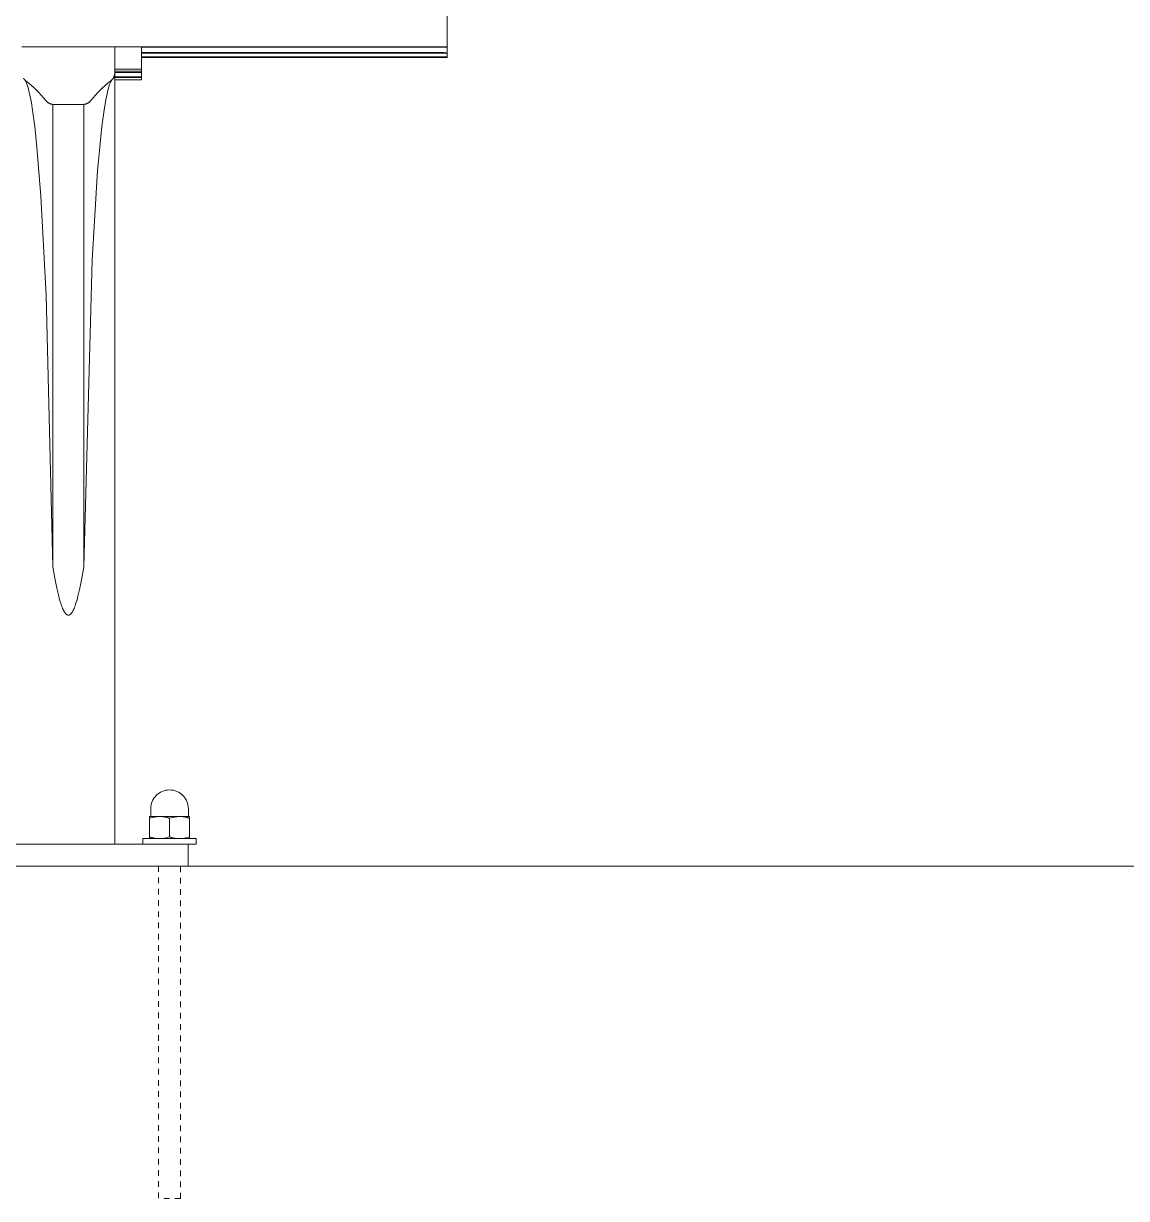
# Model space of a CAD drawing. Header units: inches. Extents: x -1 to 175, y 3 to 130.
# Drawn here: x 67.57 to 87.18, y 88.17 to 109.06 of the extents above; entities that cross this region are included whole.
import ezdxf

# ---------------------------------------------------------------- set-up
doc = ezdxf.new("R2010")
doc.units = ezdxf.units.IN
doc.linetypes.add('HIDDEN', pattern=[1.905, 1.27, -0.635])
doc.layers.add('ZANO_R', color=7, linetype='Continuous', lineweight=0)
doc.layers.add('ZANO_R_przerywana', color=250, linetype='HIDDEN', lineweight=0)

msp = doc.modelspace()

# ---------------------------------------------------------------- linework, layer by layer
at = {"layer": 'ZANO_R'}
for p, q in [((75.104, 110.01747), (75.104, 108.63952)), ((67.54496, 108.63952), (69.1985, 108.63952)), ((69.1985, 108.44197), (69.1985, 108.63952)), ((74.90715, 108.63952), (69.1985, 108.63952)), ((69.67094, 108.6395), (69.67094, 108.44267)), ((74.90715, 108.63769), (69.67094, 108.63769)), ((74.90715, 108.63952), (75.104, 108.63952)), ((74.90715, 108.63769), (74.9564, 108.6384)), ((74.9564, 108.6384), (75.00565, 108.63768)), ((75.00565, 108.63768), (75.05487, 108.63554)), ((75.05487, 108.63554), (75.104, 108.63197)), ((75.104, 108.63952), (75.104, 108.6321)), ((75.104, 108.63197), (75.104, 108.5463)), ((69.1985, 108.18844), (69.1985, 108.44197)), ((74.90715, 108.54059), (69.67094, 108.54059)), ((74.90715, 108.5276), (69.67094, 108.5276)), ((74.90715, 108.46567), (69.67094, 108.46567)), ((74.90715, 108.45208), (69.67094, 108.45208)), ((69.67094, 108.44267), (69.67094, 108.24585)), ((74.9564, 108.53988), (74.90715, 108.54059)), ((74.90715, 108.5276), (74.97279, 108.528)), ((74.97279, 108.46527), (74.90715, 108.46567)), ((74.90715, 108.45208), (75.104, 108.45208)), ((75.00565, 108.5406), (74.9564, 108.53988)), ((74.97279, 108.528), (75.03842, 108.52679)), ((75.03842, 108.46648), (74.97279, 108.46527)), ((75.05487, 108.54274), (75.00565, 108.5406)), ((75.03842, 108.52679), (75.104, 108.52395)), ((75.104, 108.46931), (75.03842, 108.46648)), ((75.104, 108.5463), (75.05487, 108.54274)), ((75.104, 108.54618), (75.104, 108.52404)), ((75.104, 108.52395), (75.104, 108.46931)), ((75.104, 108.46923), (75.104, 108.45208)), ((69.1985, 108.24582), (69.67094, 108.24582)), ((69.67094, 108.24585), (69.67094, 108.21099)), ((67.57655, 108.08147), (67.57467, 108.08445)), ((67.57655, 108.08147), (67.57697, 108.08083)), ((67.57909, 108.07765), (67.57697, 108.08083)), ((67.57909, 108.07765), (67.57966, 108.07682)), ((67.58103, 108.07485), (67.57966, 108.07682)), ((67.58103, 108.07485), (67.58157, 108.07409)), ((67.58392, 108.07088), (67.58157, 108.07409)), ((67.58632, 108.06771), (67.58392, 108.07088)), ((67.58632, 108.06771), (67.58663, 108.06732)), ((67.59068, 108.06229), (67.58663, 108.06732)), ((67.59068, 108.06229), (67.59154, 108.06127)), ((67.59272, 108.0599), (67.59154, 108.06127)), ((67.59272, 108.0599), (67.59348, 108.05902)), ((67.59456, 108.05779), (67.59348, 108.05902)), ((67.59456, 108.05779), (67.59539, 108.05686)), ((67.59613, 108.05603), (67.59539, 108.05686)), ((67.59614, 108.05604), (67.59628, 108.05588)), ((67.59783, 108.05418), (67.59627, 108.05588)), ((67.59784, 108.05419), (67.59817, 108.05383)), ((67.59861, 108.05335), (67.59817, 108.05383)), ((67.59862, 108.05336), (67.60077, 108.05111)), ((67.60147, 108.05039), (67.60077, 108.0511)), ((67.60147, 108.0504), (67.60156, 108.0503)), ((67.60335, 108.04851), (67.60156, 108.0503)), ((67.60335, 108.04851), (67.60785, 108.0442)), ((67.60631, 108.04564), (67.60923, 108.0403)), ((67.60785, 108.0442), (67.61247, 108.04004)), ((67.60923, 108.0403), (67.61203, 108.0349)), ((67.61203, 108.0349), (67.61733, 108.02395)), ((67.61247, 108.04004), (67.61723, 108.03602)), ((67.61723, 108.03602), (67.62211, 108.03216)), ((67.61733, 108.02395), (67.62328, 108.0105)), ((67.66996, 107.99432), (67.62211, 108.03216)), ((67.62328, 108.0105), (67.62883, 107.99688)), ((69.12134, 108.03216), (69.07349, 107.99432)), ((69.11525, 107.99848), (69.12017, 108.01052)), ((69.12017, 108.01052), (69.12542, 108.02243)), ((69.12134, 108.03216), (69.12622, 108.03602)), ((69.12542, 108.02243), (69.12818, 108.02831)), ((69.12622, 108.03602), (69.13098, 108.04004)), ((69.12818, 108.02831), (69.13105, 108.03415)), ((69.13098, 108.04004), (69.1356, 108.0442)), ((69.13105, 108.03415), (69.13403, 108.03992)), ((69.13403, 108.03992), (69.13714, 108.04564)), ((69.1356, 108.0442), (69.1401, 108.04851)), ((69.1401, 108.04851), (69.14483, 108.05335)), ((69.14483, 108.05335), (69.14938, 108.05835)), ((69.14938, 108.05835), (69.15377, 108.0635)), ((69.15377, 108.0635), (69.15797, 108.06881)), ((69.15797, 108.06881), (69.16199, 108.07425)), ((69.16199, 108.07425), (69.16582, 108.07983)), ((69.16582, 108.07983), (69.16946, 108.08554)), ((69.16946, 108.08554), (69.1729, 108.09137)), ((69.16997, 108.08637), (69.17122, 108.08723)), ((69.17122, 108.08723), (69.1725, 108.08805)), ((69.17787, 108.0909), (69.17226, 108.09025)), ((69.1725, 108.08805), (69.17381, 108.08883)), ((69.1729, 108.09137), (69.17613, 108.09731)), ((69.17381, 108.08883), (69.17514, 108.08956)), ((69.17514, 108.08956), (69.17649, 108.09025)), ((69.17613, 108.09731), (69.17916, 108.10336)), ((69.17649, 108.09025), (69.17787, 108.0909)), ((69.17787, 108.0909), (69.1985, 108.0932)), ((69.17916, 108.10336), (69.18198, 108.10951)), ((69.18198, 108.10951), (69.18459, 108.11576)), ((69.18459, 108.11576), (69.18698, 108.12209)), ((69.18698, 108.12209), (69.18915, 108.1285)), ((69.18915, 108.1285), (69.1911, 108.13498)), ((69.1911, 108.13498), (69.19282, 108.14152)), ((69.19282, 108.14152), (69.19432, 108.14812)), ((69.19432, 108.14812), (69.19559, 108.15477)), ((69.19559, 108.15477), (69.19664, 108.16145)), ((69.19664, 108.16145), (69.19745, 108.16817)), ((69.19745, 108.16817), (69.19803, 108.17491)), ((69.19803, 108.17491), (69.19838, 108.18167)), ((69.19838, 108.18167), (69.1985, 108.18844)), ((69.1985, 108.21094), (69.67094, 108.21094)), ((69.1985, 108.18809), (69.67094, 108.18809)), ((69.1985, 108.0932), (69.1985, 108.18411)), ((69.1985, 108.18277), (69.1985, 108.18329)), ((69.1985, 108.16939), (69.1985, 108.17088)), ((69.1985, 108.10989), (69.67094, 108.10989)), ((69.1985, 108.09531), (69.67094, 108.09531)), ((69.1985, 107.98662), (69.1985, 108.0932)), ((69.1985, 108.05838), (69.67094, 108.05838)), ((69.67094, 108.18814), (69.67094, 108.21099)), ((69.67094, 108.10994), (69.67094, 108.18814)), ((69.67094, 108.10994), (69.67094, 108.09536)), ((69.67094, 108.09536), (69.67094, 108.05843)), ((67.62883, 107.99688), (67.63477, 107.98115)), ((67.63477, 107.98115), (67.64034, 107.9653)), ((67.64034, 107.9653), (67.65058, 107.93327)), ((67.65058, 107.93327), (67.66184, 107.89385)), ((67.66184, 107.89385), (67.67205, 107.85414)), ((67.71662, 107.95501), (67.66996, 107.99432)), ((67.67205, 107.85414), (67.68324, 107.80613)), ((67.68324, 107.80613), (67.70399, 107.70465)), ((67.76203, 107.91428), (67.71662, 107.95501)), ((67.80617, 107.87216), (67.76203, 107.91428)), ((67.84897, 107.82869), (67.80617, 107.87216)), ((67.89041, 107.78392), (67.84897, 107.82869)), ((68.89448, 107.82869), (68.85304, 107.78392)), ((68.93729, 107.87216), (68.89448, 107.82869)), ((68.98142, 107.91428), (68.93729, 107.87216)), ((69.02683, 107.95501), (68.98142, 107.91428)), ((69.07349, 107.99432), (69.02683, 107.95501)), ((69.03821, 107.69796), (69.05985, 107.8045)), ((69.05985, 107.8045), (69.07062, 107.85092)), ((69.07062, 107.85092), (69.08121, 107.89235)), ((69.08121, 107.89235), (69.09293, 107.93346)), ((69.09293, 107.93346), (69.09907, 107.95311)), ((69.09907, 107.95311), (69.10563, 107.97263)), ((69.10563, 107.97263), (69.11031, 107.9856)), ((69.11031, 107.9856), (69.11525, 107.99848)), ((69.1985, 107.96628), (69.1985, 107.98662)), ((69.1985, 107.93239), (69.1985, 107.96628)), ((69.1985, 107.91036), (69.1985, 107.93239)), ((69.1985, 107.88192), (69.1985, 107.91036)), ((69.1985, 107.85783), (69.1985, 107.88192)), ((69.1985, 107.83133), (69.1985, 107.85783)), ((69.1985, 107.80835), (69.1985, 107.83133)), ((69.1985, 107.77526), (69.1985, 107.80835)), ((67.70399, 107.70465), (67.71489, 107.64464)), ((67.71489, 107.64464), (67.73554, 107.51772)), ((67.93044, 107.73788), (67.89041, 107.78392)), ((67.96902, 107.69063), (67.93044, 107.73788)), ((67.96902, 107.69063), (67.97335, 107.68535)), ((67.97335, 107.68535), (67.97786, 107.68022)), ((67.97786, 107.68022), (67.98254, 107.67525)), ((67.98254, 107.67525), (67.98739, 107.67045)), ((67.98739, 107.67045), (67.99241, 107.66582)), ((67.99241, 107.66582), (67.99758, 107.66137)), ((67.99758, 107.66137), (68.0029, 107.6571)), ((68.0029, 107.6571), (68.00837, 107.65301)), ((68.00837, 107.65301), (68.01398, 107.64912)), ((68.01398, 107.64912), (68.01972, 107.64543)), ((68.01972, 107.64543), (68.02558, 107.64193)), ((68.02558, 107.64193), (68.03156, 107.63864)), ((68.03156, 107.63864), (68.03765, 107.63556)), ((68.03765, 107.63556), (68.04385, 107.6327)), ((68.04385, 107.6327), (68.05014, 107.63005)), ((68.05014, 107.63005), (68.05651, 107.62762)), ((68.05651, 107.62762), (68.06297, 107.62541)), ((68.06297, 107.62541), (68.0695, 107.62343)), ((68.0695, 107.62343), (68.0761, 107.62167)), ((68.0761, 107.62167), (68.08275, 107.62014)), ((68.08275, 107.62014), (68.08945, 107.61885)), ((68.08945, 107.61885), (68.0962, 107.61779)), ((68.09614, 99.3986), (68.09614, 107.6178)), ((68.0962, 107.61779), (68.10297, 107.61696)), ((68.10297, 107.61696), (68.10977, 107.61637)), ((68.10977, 107.61637), (68.11659, 107.61602)), ((68.11659, 107.61602), (68.12341, 107.6159)), ((68.37173, 107.6159), (68.12341, 107.6159)), ((68.62004, 107.6159), (68.37173, 107.6159)), ((68.62004, 107.6159), (68.62686, 107.61602)), ((68.62686, 107.61602), (68.63368, 107.61637)), ((68.63368, 107.61637), (68.64048, 107.61696)), ((68.64048, 107.61696), (68.64726, 107.61779)), ((68.64726, 107.61779), (68.654, 107.61885)), ((68.64732, 107.6178), (68.64732, 99.3986)), ((68.654, 107.61885), (68.6607, 107.62014)), ((68.6607, 107.62014), (68.66735, 107.62167)), ((68.66735, 107.62167), (68.67395, 107.62343)), ((68.67395, 107.62343), (68.68048, 107.62541)), ((68.68048, 107.62541), (68.68694, 107.62762)), ((68.68694, 107.62762), (68.69332, 107.63005)), ((68.69332, 107.63005), (68.69961, 107.6327)), ((68.69961, 107.6327), (68.7058, 107.63556)), ((68.7058, 107.63556), (68.71189, 107.63864)), ((68.71189, 107.63864), (68.71787, 107.64193)), ((68.71787, 107.64193), (68.72374, 107.64543)), ((68.72374, 107.64543), (68.72947, 107.64912)), ((68.72947, 107.64912), (68.73508, 107.65301)), ((68.73508, 107.65301), (68.74055, 107.6571)), ((68.74055, 107.6571), (68.74587, 107.66137)), ((68.74587, 107.66137), (68.75105, 107.66582)), ((68.75105, 107.66582), (68.75606, 107.67045)), ((68.75606, 107.67045), (68.76091, 107.67525)), ((68.76091, 107.67525), (68.76559, 107.68022)), ((68.76559, 107.68022), (68.7701, 107.68535)), ((68.7701, 107.68535), (68.77443, 107.69063)), ((68.81301, 107.73788), (68.77443, 107.69063)), ((68.85304, 107.78392), (68.81301, 107.73788)), ((69.00791, 107.5177), (69.03821, 107.69796)), ((69.1985, 107.75027), (69.1985, 107.77526)), ((69.1985, 107.72258), (69.1985, 107.75027)), ((69.1985, 107.69602), (69.1985, 107.72258)), ((69.1985, 107.66879), (69.1985, 107.69602)), ((69.1985, 107.64252), (69.1985, 107.66879)), ((69.1985, 107.61845), (69.1985, 107.64252)), ((69.1985, 107.59316), (69.1985, 107.61845)), ((69.1985, 107.56183), (69.1985, 107.59316)), ((67.73554, 107.51772), (67.77512, 107.22315)), ((68.96833, 107.22314), (69.00791, 107.5177)), ((69.1985, 107.53844), (69.1985, 107.56183)), ((69.1985, 107.50782), (69.1985, 107.53844)), ((69.1985, 107.48632), (69.1985, 107.50782)), ((69.1985, 107.45918), (69.1985, 107.48632)), ((69.1985, 107.43275), (69.1985, 107.45918)), ((69.1985, 107.40561), (69.1985, 107.43275)), ((69.1985, 107.37671), (69.1985, 107.40561)), ((69.1985, 107.34745), (69.1985, 107.37671)), ((67.77512, 107.22315), (67.81405, 106.86071)), ((68.9294, 106.86071), (68.96833, 107.22314)), ((69.1985, 107.32798), (69.1985, 107.34745)), ((69.1985, 107.29557), (69.1985, 107.32798)), ((69.1985, 107.27282), (69.1985, 107.29557)), ((69.1985, 107.24236), (69.1985, 107.27282)), ((69.1985, 107.2201), (69.1985, 107.24236)), ((69.1985, 107.19077), (69.1985, 107.2201)), ((69.1985, 107.16473), (69.1985, 107.19077)), ((69.1985, 107.13697), (69.1985, 107.16473)), ((69.1985, 107.10829), (69.1985, 107.13697)), ((69.1985, 107.08234), (69.1985, 107.10829)), ((69.1985, 107.05672), (69.1985, 107.08234)), ((69.1985, 107.02694), (69.1985, 107.05672)), ((69.1985, 107.00858), (69.1985, 107.02694)), ((69.1985, 106.96583), (69.1985, 107.00858)), ((69.1985, 106.95199), (69.1985, 106.96583)), ((67.81405, 106.86071), (67.88429, 105.985)), ((68.89277, 106.44357), (68.9294, 106.86071)), ((69.1985, 106.92097), (69.1985, 106.95199)), ((69.1985, 106.89505), (69.1985, 106.92097)), ((69.1985, 106.86781), (69.1985, 106.89505)), ((69.1985, 106.83823), (69.1985, 106.86781)), ((69.1985, 106.81571), (69.1985, 106.83823)), ((69.1985, 106.79366), (69.1985, 106.81571)), ((69.1985, 106.76021), (69.1985, 106.79366)), ((69.1985, 106.73085), (69.1985, 106.76021)), ((69.1985, 106.70168), (69.1985, 106.73085)), ((69.1985, 106.68217), (69.1985, 106.70168)), ((69.1985, 106.65132), (69.1985, 106.68217)), ((69.1985, 106.62584), (69.1985, 106.65132)), ((69.1985, 106.59996), (69.1985, 106.62584)), ((69.1985, 106.57048), (69.1985, 106.59996)), ((69.1985, 106.54421), (69.1985, 106.57048)), ((69.1985, 106.52167), (69.1985, 106.54421)), ((68.7948, 104.84817), (68.89277, 106.44357)), ((69.1985, 106.48775), (69.1985, 106.52167)), ((69.1985, 106.46537), (69.1985, 106.48775)), ((69.1985, 106.43059), (69.1985, 106.46537)), ((69.1985, 106.41137), (69.1985, 106.43059)), ((69.1985, 106.37272), (69.1985, 106.41137)), ((69.1985, 106.35644), (69.1985, 106.37272)), ((69.1985, 106.31651), (69.1985, 106.35644)), ((69.1985, 106.30221), (69.1985, 106.31651)), ((69.1985, 106.24776), (69.1985, 106.30221)), ((69.1985, 106.23498), (69.1985, 106.24776)), ((69.1985, 106.19227), (69.1985, 106.23498)), ((69.1985, 106.1748), (69.1985, 106.19227)), ((69.1985, 106.13724), (69.1985, 106.1748)), ((69.1985, 106.11427), (69.1985, 106.13724)), ((67.88429, 105.985), (67.97621, 104.22384)), ((69.1985, 106.08365), (69.1985, 106.11427)), ((69.1985, 106.06327), (69.1985, 106.08365)), ((69.1985, 106.03177), (69.1985, 106.06327)), ((69.1985, 106.00197), (69.1985, 106.03177)), ((69.1985, 105.97197), (69.1985, 106.00197)), ((69.1985, 105.95416), (69.1985, 105.97197)), ((69.1985, 105.92376), (69.1985, 105.95416)), ((69.1985, 105.89482), (69.1985, 105.92376)), ((69.1985, 105.86387), (69.1985, 105.89482)), ((69.1985, 105.84256), (69.1985, 105.86387)), ((69.1985, 105.8064), (69.1985, 105.84256)), ((69.1985, 105.77819), (69.1985, 105.8064)), ((69.1985, 105.75659), (69.1985, 105.77819)), ((69.1985, 105.73493), (69.1985, 105.75659)), ((69.1985, 105.70579), (69.1985, 105.73493)), ((69.1985, 105.67971), (69.1985, 105.70579)), ((69.1985, 105.64755), (69.1985, 105.67971)), ((69.1985, 105.62553), (69.1985, 105.64755)), ((69.1985, 105.59796), (69.1985, 105.62553)), ((69.1985, 105.57728), (69.1985, 105.59796)), ((69.1985, 105.53677), (69.1985, 105.57728)), ((69.1985, 105.51441), (69.1985, 105.53677)), ((69.1985, 105.49198), (69.1985, 105.51441)), ((69.1985, 105.45626), (69.1985, 105.49198)), ((69.1985, 105.43445), (69.1985, 105.45626)), ((69.1985, 105.4016), (69.1985, 105.43445)), ((69.1985, 105.37478), (69.1985, 105.4016)), ((69.1985, 105.35211), (69.1985, 105.37478)), ((69.1985, 105.32418), (69.1985, 105.35211)), ((69.1985, 105.3003), (69.1985, 105.32418)), ((69.1985, 105.26982), (69.1985, 105.3003)), ((69.1985, 105.24088), (69.1985, 105.26982)), ((69.1985, 105.20962), (69.1985, 105.24088)), ((69.1985, 105.18756), (69.1985, 105.20962)), ((69.1985, 105.15119), (69.1985, 105.18756)), ((69.1985, 105.12414), (69.1985, 105.15119)), ((69.1985, 105.1006), (69.1985, 105.12414)), ((69.1985, 105.07657), (69.1985, 105.1006)), ((69.1985, 105.05333), (69.1985, 105.07657)), ((69.1985, 105.02316), (69.1985, 105.05333)), ((69.1985, 105.00067), (69.1985, 105.02316)), ((69.1985, 104.96529), (69.1985, 105.00067)), ((69.1985, 104.94102), (69.1985, 104.96529)), ((69.1985, 104.91184), (69.1985, 104.94102)), ((69.1985, 104.88065), (69.1985, 104.91184)), ((69.1985, 104.85822), (69.1985, 104.88065)), ((68.64732, 99.3986), (68.7948, 104.84817)), ((69.1985, 104.82222), (69.1985, 104.85822)), ((69.1985, 104.80754), (69.1985, 104.82222)), ((69.1985, 104.77688), (69.1985, 104.80754)), ((69.1985, 104.74978), (69.1985, 104.77688)), ((69.1985, 104.71566), (69.1985, 104.74978)), ((69.1985, 104.6911), (69.1985, 104.71566)), ((69.1985, 104.66648), (69.1985, 104.6911)), ((69.1985, 104.64002), (69.1985, 104.66648)), ((69.1985, 104.60314), (69.1985, 104.64002)), ((69.1985, 104.58448), (69.1985, 104.60314)), ((69.1985, 104.54984), (69.1985, 104.58448)), ((69.1985, 104.52668), (69.1985, 104.54984)), ((69.1985, 104.49165), (69.1985, 104.52668)), ((69.1985, 104.47282), (69.1985, 104.49165)), ((69.1985, 104.41718), (69.1985, 104.47282)), ((69.1985, 104.40324), (69.1985, 104.41718)), ((69.1985, 104.36109), (69.1985, 104.40324)), ((69.1985, 104.34131), (69.1985, 104.36109)), ((69.1985, 104.30519), (69.1985, 104.34131)), ((69.1985, 104.28559), (69.1985, 104.30519)), ((69.1985, 104.25324), (69.1985, 104.28559)), ((69.1985, 104.22669), (69.1985, 104.25324)), ((67.97621, 104.22384), (68.09609, 99.40183)), ((69.1985, 104.19335), (69.1985, 104.22669)), ((69.1985, 104.17361), (69.1985, 104.19335)), ((69.1985, 104.1374), (69.1985, 104.17361)), ((69.1985, 104.11115), (69.1985, 104.1374)), ((69.1985, 104.08549), (69.1985, 104.11115)), ((69.1985, 104.05914), (69.1985, 104.08549)), ((69.1985, 104.03318), (69.1985, 104.05914)), ((69.1985, 104.00718), (69.1985, 104.03318)), ((69.1985, 103.98112), (69.1985, 104.00718)), ((69.1985, 103.95288), (69.1985, 103.98112)), ((69.1985, 103.91856), (69.1985, 103.95288)), ((69.1985, 103.90267), (69.1985, 103.91856)), ((69.1985, 103.85741), (69.1985, 103.90267)), ((69.1985, 103.83719), (69.1985, 103.85741)), ((69.1985, 103.80254), (69.1985, 103.83719)), ((69.1985, 103.79626), (69.1985, 103.80254)), ((69.1985, 103.75784), (69.1985, 103.79626)), ((69.1985, 103.72734), (69.1985, 103.75784)), ((69.1985, 103.6914), (69.1985, 103.72734)), ((69.1985, 103.67803), (69.1985, 103.6914)), ((69.1985, 103.64593), (69.1985, 103.67803)), ((69.1985, 103.61143), (69.1985, 103.64593)), ((69.1985, 103.58468), (69.1985, 103.61143)), ((69.1985, 103.55933), (69.1985, 103.58468)), ((69.1985, 103.53106), (69.1985, 103.55933)), ((69.1985, 103.50418), (69.1985, 103.53106)), ((69.1985, 103.47727), (69.1985, 103.50418)), ((69.1985, 103.45031), (69.1985, 103.47727)), ((69.1985, 103.4233), (69.1985, 103.45031)), ((69.1985, 103.39626), (69.1985, 103.4233)), ((69.1985, 103.36918), (69.1985, 103.39626)), ((69.1985, 103.34205), (69.1985, 103.36918)), ((69.1985, 103.31351), (69.1985, 103.34205)), ((69.1985, 103.28768), (69.1985, 103.31351)), ((69.1985, 103.26044), (69.1985, 103.28768)), ((69.1985, 103.23137), (69.1985, 103.26044)), ((69.1985, 103.20135), (69.1985, 103.23137)), ((69.1985, 103.17847), (69.1985, 103.20135)), ((69.1985, 103.14739), (69.1985, 103.17847)), ((69.1985, 103.12093), (69.1985, 103.14739)), ((69.1985, 103.09616), (69.1985, 103.12093)), ((69.1985, 103.06594), (69.1985, 103.09616)), ((69.1985, 103.03371), (69.1985, 103.06594)), ((69.1985, 103.01351), (69.1985, 103.03371)), ((69.1985, 102.98267), (69.1985, 103.01351)), ((69.1985, 102.95934), (69.1985, 102.98267)), ((69.1985, 102.93376), (69.1985, 102.95934)), ((69.1985, 102.89896), (69.1985, 102.93376)), ((69.1985, 102.85955), (69.1985, 102.89896)), ((69.1985, 102.84475), (69.1985, 102.85955)), ((69.1985, 102.81507), (69.1985, 102.84475)), ((69.1985, 102.787), (69.1985, 102.81507)), ((69.1985, 102.75582), (69.1985, 102.787)), ((69.1985, 102.73077), (69.1985, 102.75582)), ((69.1985, 102.6885), (69.1985, 102.73077)), ((69.1985, 102.67827), (69.1985, 102.6885)), ((69.1985, 102.63596), (69.1985, 102.67827)), ((69.1985, 102.62204), (69.1985, 102.63596)), ((69.1985, 102.56581), (69.1985, 102.62204)), ((69.1985, 102.5612), (69.1985, 102.56581)), ((69.1985, 102.51233), (69.1985, 102.5612)), ((69.1985, 102.48963), (69.1985, 102.51233)), ((69.1985, 102.45334), (69.1985, 102.48963)), ((69.1985, 102.43324), (69.1985, 102.45334)), ((69.1985, 102.4011), (69.1985, 102.43324)), ((69.1985, 102.37116), (69.1985, 102.4011)), ((69.1985, 102.34756), (69.1985, 102.37116)), ((69.1985, 102.31268), (69.1985, 102.34756)), ((69.1985, 102.28462), (69.1985, 102.31268)), ((69.1985, 102.26162), (69.1985, 102.28462)), ((69.1985, 102.23297), (69.1985, 102.26162)), ((69.1985, 102.21855), (69.1985, 102.23297)), ((69.1985, 102.17541), (69.1985, 102.21855)), ((69.1985, 102.14493), (69.1985, 102.17541)), ((69.1985, 102.1159), (69.1985, 102.14493)), ((69.1985, 102.08895), (69.1985, 102.1159)), ((69.1985, 102.06952), (69.1985, 102.08895)), ((69.1985, 102.04563), (69.1985, 102.06952)), ((69.1985, 102.00343), (69.1985, 102.04563)), ((69.1985, 101.98099), (69.1985, 102.00343)), ((69.1985, 101.95882), (69.1985, 101.98099)), ((69.1985, 101.93058), (69.1985, 101.95882)), ((69.1985, 101.90852), (69.1985, 101.93058)), ((69.1985, 101.87216), (69.1985, 101.90852)), ((69.1985, 101.84333), (69.1985, 101.87216)), ((69.1985, 101.82269), (69.1985, 101.84333)), ((69.1985, 101.78452), (69.1985, 101.82269)), ((69.1985, 101.76795), (69.1985, 101.78452)), ((69.1985, 101.73697), (69.1985, 101.76795)), ((69.1985, 101.69706), (69.1985, 101.73697)), ((69.1985, 101.67857), (69.1985, 101.69706)), ((69.1985, 101.65326), (69.1985, 101.67857)), ((69.1985, 101.62817), (69.1985, 101.65326)), ((69.1985, 101.60921), (69.1985, 101.62817)), ((69.1985, 101.56587), (69.1985, 101.60921)), ((69.1985, 101.54186), (69.1985, 101.56587)), ((69.1985, 101.52158), (69.1985, 101.54186)), ((69.1985, 101.48049), (69.1985, 101.52158)), ((69.1985, 101.46653), (69.1985, 101.48049)), ((69.1985, 101.43357), (69.1985, 101.46653)), ((69.1985, 101.39524), (69.1985, 101.43357)), ((69.1985, 101.3762), (69.1985, 101.39524)), ((69.1985, 101.34733), (69.1985, 101.3762)), ((69.1985, 101.32581), (69.1985, 101.34733)), ((69.1985, 101.30126), (69.1985, 101.32581)), ((69.1985, 101.26029), (69.1985, 101.30126)), ((69.1985, 101.24059), (69.1985, 101.26029)), ((69.1985, 101.21658), (69.1985, 101.24059)), ((69.1985, 101.18153), (69.1985, 101.21658)), ((69.1985, 101.16043), (69.1985, 101.18153)), ((69.1985, 101.12429), (69.1985, 101.16043)), ((69.1985, 101.10429), (69.1985, 101.12429)), ((69.1985, 101.07393), (69.1985, 101.10429)), ((69.1985, 101.04816), (69.1985, 101.07393)), ((69.1985, 101.01481), (69.1985, 101.04816)), ((69.1985, 100.99205), (69.1985, 101.01481)), ((69.1985, 100.9708), (69.1985, 100.99205)), ((69.1985, 100.93594), (69.1985, 100.9708)), ((69.1985, 100.88629), (69.1985, 100.93594)), ((69.1985, 100.87984), (69.1985, 100.88629)), ((69.1985, 100.82702), (69.1985, 100.87984)), ((69.1985, 100.82333), (69.1985, 100.82702)), ((69.1985, 100.76808), (69.1985, 100.82333)), ((69.1985, 100.68287), (69.1985, 100.76808)), ((69.1985, 100.65812), (69.1985, 100.68287)), ((69.1985, 100.63355), (69.1985, 100.65812)), ((69.1985, 100.60193), (69.1985, 100.63355)), ((69.1985, 100.57253), (69.1985, 100.60193)), ((69.1985, 100.54749), (69.1985, 100.57253)), ((69.1985, 100.52606), (69.1985, 100.54749)), ((69.1985, 100.48877), (69.1985, 100.52606)), ((69.1985, 100.47701), (69.1985, 100.48877)), ((69.1985, 100.43629), (69.1985, 100.47701)), ((69.1985, 100.41373), (69.1985, 100.43629)), ((69.1985, 100.38204), (69.1985, 100.41373)), ((69.1985, 100.35792), (69.1985, 100.38204)), ((69.1985, 100.32754), (69.1985, 100.35792)), ((69.1985, 100.29848), (69.1985, 100.32754)), ((69.1985, 100.26899), (69.1985, 100.29848)), ((69.1985, 100.25243), (69.1985, 100.26899)), ((69.1985, 100.21465), (69.1985, 100.25243)), ((69.1985, 100.19318), (69.1985, 100.21465)), ((69.1985, 100.1601), (69.1985, 100.19318)), ((69.1985, 100.13492), (69.1985, 100.1601)), ((69.1985, 100.10855), (69.1985, 100.13492)), ((69.1985, 100.07982), (69.1985, 100.10855)), ((69.1985, 100.05296), (69.1985, 100.07982)), ((69.1985, 100.0269), (69.1985, 100.05296)), ((69.1985, 99.99723), (69.1985, 100.0269)), ((69.1985, 99.97092), (69.1985, 99.99723)), ((69.1985, 99.94014), (69.1985, 99.97092)), ((69.1985, 99.91366), (69.1985, 99.94014)), ((69.1985, 99.88613), (69.1985, 99.91366)), ((69.1985, 99.85707), (69.1985, 99.88613)), ((69.1985, 99.83437), (69.1985, 99.85707)), ((69.1985, 99.8046), (69.1985, 99.83437)), ((69.1985, 99.77413), (69.1985, 99.8046)), ((69.1985, 99.75205), (69.1985, 99.77413)), ((69.1985, 99.71795), (69.1985, 99.75205)), ((69.1985, 99.69539), (69.1985, 99.71795)), ((69.1985, 99.66702), (69.1985, 99.69539)), ((69.1985, 99.64174), (69.1985, 99.66702)), ((69.1985, 99.60847), (69.1985, 99.64174)), ((69.1985, 99.58321), (69.1985, 99.60847)), ((69.1985, 99.55639), (69.1985, 99.58321)), ((69.1985, 99.53062), (69.1985, 99.55639)), ((69.1985, 99.50222), (69.1985, 99.53062)), ((69.1985, 99.47436), (69.1985, 99.50222)), ((69.1985, 99.44597), (69.1985, 99.47436)), ((69.1985, 99.41708), (69.1985, 99.44597)), ((68.09614, 99.3986), (68.13181, 99.19431)), ((68.61165, 99.19431), (68.64732, 99.3986)), ((69.1985, 99.39119), (69.1985, 99.41708)), ((69.1985, 99.3668), (69.1985, 99.39119)), ((69.1985, 99.33599), (69.1985, 99.3668)), ((69.1985, 99.31191), (69.1985, 99.33599)), ((69.1985, 99.28072), (69.1985, 99.31191)), ((69.1985, 99.2605), (69.1985, 99.28072)), ((69.1985, 99.22566), (69.1985, 99.2605)), ((68.13181, 99.19431), (68.16685, 99.01938)), ((68.57661, 99.01937), (68.61165, 99.19431)), ((69.1985, 99.20054), (69.1985, 99.22566)), ((69.1985, 99.16979), (69.1985, 99.20054)), ((69.1985, 99.14797), (69.1985, 99.16979)), ((69.1985, 99.11222), (69.1985, 99.14797)), ((69.1985, 99.09284), (69.1985, 99.11222)), ((69.1985, 99.05006), (69.1985, 99.09284)), ((69.1985, 99.03865), (69.1985, 99.05006)), ((69.1985, 98.98325), (69.1985, 99.03865)), ((68.16685, 99.01938), (68.18326, 98.94639)), ((68.18326, 98.94639), (68.20109, 98.87374)), ((68.20109, 98.87374), (68.21758, 98.81258)), ((68.21758, 98.81258), (68.23584, 98.75193)), ((68.50761, 98.75193), (68.52587, 98.81258)), ((68.52587, 98.81258), (68.54237, 98.87374)), ((68.54237, 98.87374), (68.56019, 98.94639)), ((68.56019, 98.94639), (68.57661, 99.01937)), ((69.1985, 98.96991), (69.1985, 98.98325)), ((69.1985, 98.92923), (69.1985, 98.96991)), ((69.1985, 98.90874), (69.1985, 98.92923)), ((69.1985, 98.87338), (69.1985, 98.90874)), ((69.1985, 98.85288), (69.1985, 98.87338)), ((69.1985, 98.82014), (69.1985, 98.85288)), ((69.1985, 98.79853), (69.1985, 98.82014)), ((68.23584, 98.75193), (68.24374, 98.72792)), ((68.24374, 98.72792), (68.25211, 98.70406)), ((68.25211, 98.70406), (68.26102, 98.68041)), ((68.26102, 98.68041), (68.2706, 98.65702)), ((68.2706, 98.65702), (68.27854, 98.63912)), ((68.27854, 98.63912), (68.28272, 98.63028)), ((68.28272, 98.63028), (68.28707, 98.62151)), ((68.28707, 98.62151), (68.2911, 98.61379)), ((68.2911, 98.61379), (68.29529, 98.60616)), ((68.29529, 98.60616), (68.29966, 98.59864)), ((68.44366, 98.59843), (68.44784, 98.6056)), ((68.44784, 98.6056), (68.45185, 98.61286)), ((68.45185, 98.61286), (68.45571, 98.62021)), ((68.45571, 98.62021), (68.46025, 98.62929)), ((68.46025, 98.62929), (68.46461, 98.63846)), ((68.46461, 98.63846), (68.47285, 98.65702)), ((68.47285, 98.65702), (68.48242, 98.68041)), ((68.48242, 98.68041), (68.49134, 98.70406)), ((68.49134, 98.70406), (68.49971, 98.72792)), ((68.49971, 98.72792), (68.50761, 98.75193)), ((69.1985, 98.7683), (69.1985, 98.79853)), ((69.1985, 98.74133), (69.1985, 98.7683)), ((69.1985, 98.71257), (69.1985, 98.74133)), ((69.1985, 98.68563), (69.1985, 98.71257)), ((69.1985, 98.6559), (69.1985, 98.68563)), ((69.1985, 98.63359), (69.1985, 98.6559)), ((69.1985, 98.59991), (69.1985, 98.63359)), ((68.29966, 98.59864), (68.30423, 98.59123)), ((68.30423, 98.59123), (68.30814, 98.58527)), ((68.30814, 98.58527), (68.31221, 98.57943)), ((68.31221, 98.57943), (68.31432, 98.57656)), ((68.31432, 98.57656), (68.31648, 98.57373)), ((68.31648, 98.57373), (68.31869, 98.57094)), ((68.31869, 98.57094), (68.32096, 98.56819)), ((68.32096, 98.56819), (68.32293, 98.56591)), ((68.32293, 98.56591), (68.32494, 98.56366)), ((68.32494, 98.56366), (68.32701, 98.56146)), ((68.32701, 98.56146), (68.32912, 98.5593)), ((68.32912, 98.5593), (68.33129, 98.55721)), ((68.33129, 98.55721), (68.33351, 98.55517)), ((68.33351, 98.55517), (68.3358, 98.5532)), ((68.3358, 98.5532), (68.33814, 98.5513)), ((68.33814, 98.5513), (68.34006, 98.54984)), ((68.34006, 98.54984), (68.34203, 98.54844)), ((68.34203, 98.54844), (68.34403, 98.54709)), ((68.34403, 98.54709), (68.34608, 98.54582)), ((68.34608, 98.54582), (68.34712, 98.54521)), ((68.34712, 98.54521), (68.34817, 98.54462)), ((68.34817, 98.54462), (68.34923, 98.54405)), ((68.34923, 98.54405), (68.3503, 98.5435)), ((68.3503, 98.5435), (68.35138, 98.54297)), ((68.35138, 98.54297), (68.35247, 98.54247)), ((68.35247, 98.54247), (68.35358, 98.54199)), ((68.35358, 98.54199), (68.35469, 98.54153)), ((68.35469, 98.54153), (68.35571, 98.54114)), ((68.35571, 98.54114), (68.35674, 98.54077)), ((68.35674, 98.54077), (68.35777, 98.54042)), ((68.35777, 98.54042), (68.35882, 98.54009)), ((68.35882, 98.54009), (68.35987, 98.53979)), ((68.35987, 98.53979), (68.36092, 98.53951)), ((68.36092, 98.53951), (68.36199, 98.53926)), ((68.36199, 98.53926), (68.36305, 98.53903)), ((68.36305, 98.53903), (68.36413, 98.53882)), ((68.36413, 98.53882), (68.3652, 98.53864)), ((68.3652, 98.53864), (68.36628, 98.53849)), ((68.36628, 98.53849), (68.36737, 98.53836)), ((68.36737, 98.53836), (68.36845, 98.53827)), ((68.36845, 98.53827), (68.36954, 98.5382)), ((68.36954, 98.5382), (68.37063, 98.53816)), ((68.37063, 98.53816), (68.37173, 98.53814)), ((68.37173, 98.53814), (68.37281, 98.53816)), ((68.37281, 98.53816), (68.3739, 98.5382)), ((68.3739, 98.5382), (68.37498, 98.53827)), ((68.37498, 98.53827), (68.37606, 98.53836)), ((68.37606, 98.53836), (68.37714, 98.53849)), ((68.37714, 98.53849), (68.37821, 98.53864)), ((68.37821, 98.53864), (68.37928, 98.53882)), ((68.37928, 98.53882), (68.38035, 98.53902)), ((68.38035, 98.53902), (68.38141, 98.53925)), ((68.38141, 98.53925), (68.38247, 98.5395)), ((68.38247, 98.5395), (68.38352, 98.53977)), ((68.38352, 98.53977), (68.38457, 98.54007)), ((68.38457, 98.54007), (68.3856, 98.5404)), ((68.3856, 98.5404), (68.38663, 98.54074)), ((68.38663, 98.54074), (68.38766, 98.54111)), ((68.38766, 98.54111), (68.38867, 98.5415)), ((68.38867, 98.5415), (68.38979, 98.54195)), ((68.38979, 98.54195), (68.39089, 98.54243)), ((68.39089, 98.54243), (68.39199, 98.54293)), ((68.39199, 98.54293), (68.39307, 98.54346)), ((68.39307, 98.54346), (68.39414, 98.54401)), ((68.39414, 98.54401), (68.3952, 98.54457)), ((68.3952, 98.54457), (68.39626, 98.54516)), ((68.39626, 98.54516), (68.3973, 98.54577)), ((68.3973, 98.54577), (68.39934, 98.54705)), ((68.39934, 98.54705), (68.40135, 98.54839)), ((68.40135, 98.54839), (68.40331, 98.54979)), ((68.40331, 98.54979), (68.40524, 98.55126)), ((68.40524, 98.55126), (68.40753, 98.55311)), ((68.40753, 98.55311), (68.40976, 98.55503)), ((68.40976, 98.55503), (68.41194, 98.55701)), ((68.41194, 98.55701), (68.41406, 98.55905)), ((68.41406, 98.55905), (68.41613, 98.56114)), ((68.41613, 98.56114), (68.41816, 98.56329)), ((68.41816, 98.56329), (68.42013, 98.56547)), ((68.42013, 98.56547), (68.42207, 98.5677)), ((68.42207, 98.5677), (68.42441, 98.57051)), ((68.42441, 98.57051), (68.42669, 98.57337)), ((68.42669, 98.57337), (68.42892, 98.57628)), ((68.42892, 98.57628), (68.43109, 98.57923)), ((68.43109, 98.57923), (68.43529, 98.58524)), ((68.43529, 98.58524), (68.4393, 98.59137)), ((68.4393, 98.59137), (68.44366, 98.59843)), ((69.1985, 98.57827), (69.1985, 98.59991)), ((69.1985, 98.55038), (69.1985, 98.57827)), ((69.1985, 98.52353), (69.1985, 98.55038)), ((69.1985, 98.49313), (69.1985, 98.52353)), ((69.1985, 98.46881), (69.1985, 98.49313)), ((69.1985, 98.43385), (69.1985, 98.46881)), ((69.1985, 98.4112), (69.1985, 98.43385)), ((69.1985, 98.38787), (69.1985, 98.4112)), ((69.1985, 98.35732), (69.1985, 98.38787)), ((69.1985, 98.32889), (69.1985, 98.35732)), ((69.1985, 98.3064), (69.1985, 98.32889)), ((69.1985, 98.27997), (69.1985, 98.3064)), ((69.1985, 98.25026), (69.1985, 98.27997)), ((69.1985, 98.22235), (69.1985, 98.25026)), ((69.1985, 98.19717), (69.1985, 98.22235)), ((69.1985, 98.1695), (69.1985, 98.19717)), ((69.1985, 98.14382), (69.1985, 98.1695)), ((69.1985, 98.10899), (69.1985, 98.14382)), ((69.1985, 98.08515), (69.1985, 98.10899)), ((69.1985, 98.06124), (69.1985, 98.08515)), ((69.1985, 98.03485), (69.1985, 98.06124)), ((69.1985, 98.01065), (69.1985, 98.03485)), ((69.1985, 97.98199), (69.1985, 98.01065)), ((69.1985, 97.96098), (69.1985, 97.98199)), ((69.1985, 97.9258), (69.1985, 97.96098)), ((69.1985, 97.90136), (69.1985, 97.9258)), ((69.1985, 97.87073), (69.1985, 97.90136)), ((69.1985, 97.8442), (69.1985, 97.87073)), ((69.1985, 97.82006), (69.1985, 97.8442)), ((69.1985, 97.79296), (69.1985, 97.82006)), ((69.1985, 97.76811), (69.1985, 97.79296)), ((69.1985, 97.74724), (69.1985, 97.76811)), ((69.1985, 97.70477), (69.1985, 97.74724)), ((69.1985, 97.69837), (69.1985, 97.70477)), ((69.1985, 97.66064), (69.1985, 97.69837)), ((69.1985, 97.62963), (69.1985, 97.66064)), ((69.1985, 97.60566), (69.1985, 97.62963)), ((69.1985, 97.57509), (69.1985, 97.60566)), ((69.1985, 97.55173), (69.1985, 97.57509)), ((69.1985, 97.52173), (69.1985, 97.55173)), ((69.1985, 97.50027), (69.1985, 97.52173)), ((69.1985, 97.46427), (69.1985, 97.50027)), ((69.1985, 97.44587), (69.1985, 97.46427)), ((69.1985, 97.41265), (69.1985, 97.44587)), ((69.1985, 97.39152), (69.1985, 97.41265)), ((69.1985, 97.35565), (69.1985, 97.39152)), ((69.1985, 97.3357), (69.1985, 97.35565)), ((69.1985, 97.30468), (69.1985, 97.3357)), ((69.1985, 97.27907), (69.1985, 97.30468)), ((69.1985, 97.17588), (69.1985, 97.27907)), ((69.1985, 97.1577), (69.1985, 97.17588)), ((69.1985, 97.12384), (69.1985, 97.1577)), ((69.1985, 97.0977), (69.1985, 97.12384)), ((69.1985, 97.07084), (69.1985, 97.0977)), ((69.1985, 97.04522), (69.1985, 97.07084)), ((69.1985, 97.01733), (69.1985, 97.04522)), ((69.1985, 96.99245), (69.1985, 97.01733)), ((69.1985, 96.96359), (69.1985, 96.99245)), ((69.1985, 96.9394), (69.1985, 96.96359)), ((69.1985, 96.90962), (69.1985, 96.9394)), ((69.1985, 96.88607), (69.1985, 96.90962)), ((69.1985, 96.85542), (69.1985, 96.88607)), ((69.1985, 96.83247), (69.1985, 96.85542)), ((69.1985, 96.80557), (69.1985, 96.83247)), ((69.1985, 96.77861), (69.1985, 96.80557)), ((69.1985, 96.75158), (69.1985, 96.77861)), ((69.1985, 96.72449), (69.1985, 96.75158)), ((69.1985, 96.69733), (69.1985, 96.72449)), ((69.1985, 96.67011), (69.1985, 96.69733)), ((69.1985, 96.64283), (69.1985, 96.67011)), ((69.1985, 96.61549), (69.1985, 96.64283)), ((69.1985, 96.58808), (69.1985, 96.61549)), ((69.1985, 96.56126), (69.1985, 96.58808)), ((69.1985, 96.5331), (69.1985, 96.56126)), ((69.1985, 96.50753), (69.1985, 96.5331)), ((69.1985, 96.48431), (69.1985, 96.50753)), ((69.1985, 96.45958), (69.1985, 96.48431)), ((69.1985, 96.4274), (69.1985, 96.45958)), ((69.1985, 96.40757), (69.1985, 96.4274)), ((69.1985, 96.3823), (69.1985, 96.40757)), ((69.1985, 96.35224), (69.1985, 96.3823)), ((69.1985, 96.32993), (69.1985, 96.35224)), ((69.1985, 96.30635), (69.1985, 96.32993)), ((69.1985, 96.27526), (69.1985, 96.30635)), ((69.1985, 96.24788), (69.1985, 96.27526)), ((69.1985, 96.22662), (69.1985, 96.24788)), ((69.1985, 96.19844), (69.1985, 96.22662)), ((69.1985, 96.1702), (69.1985, 96.19844)), ((69.1985, 96.14721), (69.1985, 96.1702)), ((69.1985, 96.11607), (69.1985, 96.14721)), ((69.1985, 96.09036), (69.1985, 96.11607)), ((69.1985, 96.06699), (69.1985, 96.09036)), ((69.1985, 96.04265), (69.1985, 96.06699)), ((69.1985, 96.01415), (69.1985, 96.04265)), ((69.1985, 95.98661), (69.1985, 96.01415)), ((69.1985, 95.96172), (69.1985, 95.98661)), ((69.1985, 95.93939), (69.1985, 95.96172)), ((69.1985, 95.90861), (69.1985, 95.93939)), ((69.1985, 95.88261), (69.1985, 95.90861)), ((69.1985, 95.85955), (69.1985, 95.88261)), ((69.1985, 95.83293), (69.1985, 95.85955)), ((69.1985, 95.80304), (69.1985, 95.83293)), ((69.1985, 95.78307), (69.1985, 95.80304)), ((69.1985, 95.75384), (69.1985, 95.78307)), ((69.1985, 95.7283), (69.1985, 95.75384)), ((69.1985, 95.69404), (69.1985, 95.7283)), ((69.1985, 95.67752), (69.1985, 95.69404)), ((69.1985, 95.63295), (69.1985, 95.67752)), ((69.1985, 95.62482), (69.1985, 95.63295)), ((69.1985, 95.57328), (69.1985, 95.62482)), ((69.1985, 95.56031), (69.1985, 95.57328)), ((69.1985, 95.51961), (69.1985, 95.56031)), ((69.1985, 95.50068), (69.1985, 95.51961)), ((69.1985, 95.46709), (69.1985, 95.50068)), ((69.1985, 95.4523), (69.1985, 95.46709)), ((69.1985, 95.41961), (69.1985, 95.4523)), ((69.1985, 95.39272), (69.1985, 95.41961)), ((69.1985, 95.36826), (69.1985, 95.39272)), ((69.1985, 95.34485), (69.1985, 95.36826)), ((69.1985, 95.31481), (69.1985, 95.34485)), ((69.1985, 95.29377), (69.1985, 95.31481)), ((69.1985, 95.2649), (69.1985, 95.29377)), ((69.1985, 95.2404), (69.1985, 95.2649)), ((69.1985, 95.21213), (69.1985, 95.2404)), ((69.1985, 95.18839), (69.1985, 95.21213)), ((69.1985, 95.16235), (69.1985, 95.18839)), ((69.1985, 95.13614), (69.1985, 95.16235)), ((69.1985, 95.10825), (69.1985, 95.13614)), ((69.1985, 95.08525), (69.1985, 95.10825)), ((69.1985, 95.05773), (69.1985, 95.08525)), ((69.1985, 95.03646), (69.1985, 95.05773)), ((69.1985, 95.00719), (69.1985, 95.03646)), ((69.1985, 94.98098), (69.1985, 95.00719)), ((69.1985, 94.95372), (69.1985, 94.98098)), ((69.1985, 94.93206), (69.1985, 94.95372)), ((69.1985, 94.90456), (69.1985, 94.93206)), ((69.1985, 94.8772), (69.1985, 94.90456)), ((69.1985, 94.85498), (69.1985, 94.8772)), ((69.1985, 94.83088), (69.1985, 94.85498)), ((69.1985, 94.80773), (69.1985, 94.83088)), ((69.1985, 94.77916), (69.1985, 94.80773)), ((69.1985, 94.74923), (69.1985, 94.77916)), ((69.1985, 94.72963), (69.1985, 94.74923)), ((69.1985, 94.69797), (69.1985, 94.72963)), ((69.1985, 94.67557), (69.1985, 94.69797)), ((69.1985, 94.64957), (69.1985, 94.67557)), ((69.1985, 94.62551), (69.1985, 94.64957)), ((66.24232, 94.46632), (70.50113, 94.46632)), ((69.1985, 94.59825), (69.1985, 94.62551)), ((69.1985, 94.57512), (69.1985, 94.59825)), ((69.1985, 94.54771), (69.1985, 94.57512)), ((69.1985, 94.52351), (69.1985, 94.54771)), ((69.1985, 94.49723), (69.1985, 94.52351)), ((69.1985, 94.46984), (69.1985, 94.49723)), ((69.1985, 94.46632), (69.1985, 94.46984)), ((70.50113, 94.46632), (70.50113, 94.07262)), ((70.50113, 94.07262), (66.24232, 94.07262))]:
    msp.add_line(p, q, dxfattribs=at)
for points in [[(69.6985, 94.46632), (70.64338, 94.46632)], [(-0.61164, 94.07262), (174.97811, 94.07262)]]:
    msp.add_lwpolyline(points, dxfattribs=at)
at = {"layer": 'ZANO_R_przerywana'}
for p, q in [((69.83629, 95.09592), (69.83629, 94.96797)), ((70.50558, 94.96797), (70.50558, 95.09592)), ((69.81661, 94.92648), (69.81661, 94.95813)), ((69.99377, 94.95813), (69.81661, 94.95813)), ((69.81661, 94.92648), (69.81661, 94.59607)), ((70.3481, 94.95813), (69.99377, 94.95813)), ((70.17094, 94.92648), (70.17094, 94.59607)), ((70.52527, 94.95813), (70.3481, 94.95813)), ((70.52527, 94.92648), (70.52527, 94.95813)), ((70.52527, 94.92648), (70.52527, 94.59607)), ((69.6985, 94.56443), (69.6985, 94.466)), ((70.64338, 94.56443), (69.6985, 94.56443)), ((69.81661, 94.56443), (69.81661, 94.59607)), ((70.52527, 94.56443), (70.52527, 94.59607)), ((70.64338, 94.466), (70.64338, 94.56443))]:
    msp.add_line(p, q, dxfattribs=at)
at = {"layer": 'ZANO_R_przerywana', "ltscale": 0.05}
for p, q in [((69.97409, 94.0723), (69.97409, 88.1668)), ((70.36779, 88.1668), (70.36779, 94.0723)), ((70.36779, 88.1668), (69.97409, 88.1668))]:
    msp.add_line(p, q, dxfattribs=at)
at = {"layer": 'ZANO_R_przerywana', "flags": 128}
for points in [[(69.81661, 94.92648), (69.9034, 94.94944), (69.99377, 94.95813)], [(70.17094, 94.92648), (70.25773, 94.94944), (70.3481, 94.95813)], [(70.17094, 94.59607), (70.08414, 94.57311), (69.99377, 94.56443)], [(70.52527, 94.59607), (70.43847, 94.57311), (70.3481, 94.56443)]]:
    msp.add_lwpolyline(points, dxfattribs=at)
at = {"layer": 'ZANO_R_przerywana'}
for centre, radius, start, end in [((70.17094, 95.09592), 0.33465, 0, 180), ((69.82645, 94.96797), 0.00984, 270, 0), ((69.98924, 94.42106), 0.53709, 70.226911, 89.51668), ((70.34357, 94.42105), 0.53709, 70.226929, 89.516663), ((70.51542, 94.96797), 0.00984, 180, 270), ((69.9983, 95.10153), 0.53712, 250.227875, 269.516419), ((70.35263, 95.10153), 0.53713, 250.227928, 269.516399)]:
    msp.add_arc(centre, radius, start, end, dxfattribs=at)

doc.saveas('drawing.dxf')
